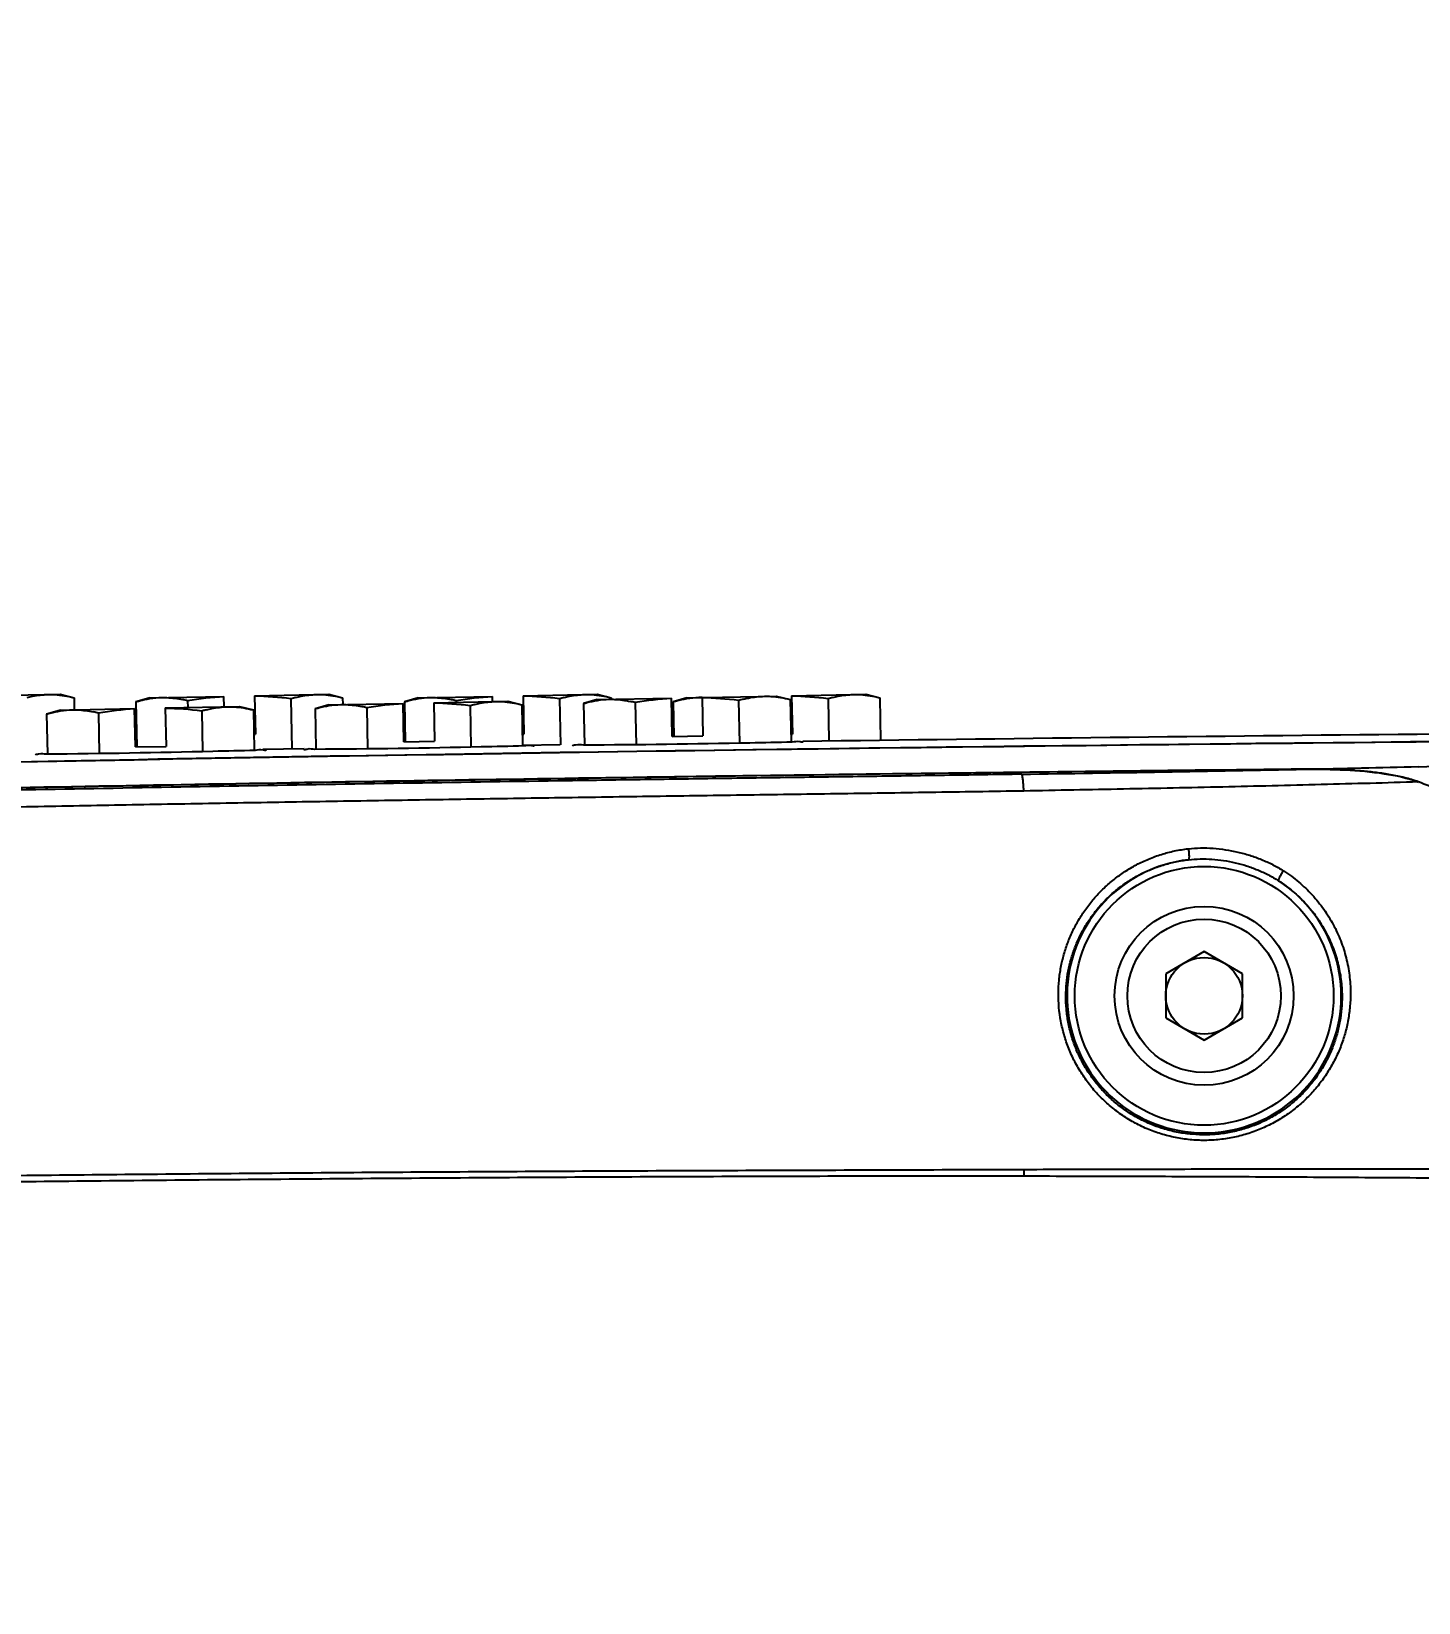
# Model space of a CAD drawing. Header units: millimetres. Extents: x 5828 to 6704, y 123 to 421.
# Drawn here: x 6534.804 to 6537.515, y 367.794 to 370.867 of the extents above; entities that cross this region are included whole.
import ezdxf

# ---------------------------------------------------------------- set-up
doc = ezdxf.new("R2010")
doc.units = ezdxf.units.MM
for name, color, linetype in [('外形图', 7, 'Continuous'), ('尺寸标注', 7, 'Continuous'), ('运动范围', 7, 'Continuous')]:
    doc.layers.add(name, color=color, linetype=linetype)
doc.styles.add('微软雅黑', font='msyh.ttc', dxfattribs={"height": 1.5})
doc.dimstyles.new('尺寸标注_1_20比例', dxfattribs={"dimtxt": 1.5, "dimasz": 1.25, "dimexe": 0.5, "dimexo": 0.4, "dimgap": 0.5, "dimtad": 1, "dimdec": 1, "dimlfac": 20, "dimdsep": 46, "dimtxsty": '微软雅黑', "dimcen": 0.09, "dimadec": 0, "dimazin": 0, "dimtp": 0.01, "dimtm": 0.01, "dimtfac": 1, "dimtdec": 1, "dimtofl": 0, "dimtmove": 0, "dimatfit": 3, "dimfxl": 1, "dimtolj": 1, "dimarcsym": 0})

# ---------------------------------------------------------------- blocks, each defined once
blk = doc.blocks.new('*D1144')
at = {"layer": 'Defpoints', "color": 0}
for p in [(6557.7962, 395.6702), (6487.6476, 286.2413), (6537.9972, 286.2413)]:
    blk.add_point(p, dxfattribs=at)
at = {"layer": '尺寸标注', "color": 0, "lineweight": -2}
for p, q in [((6557.3962, 395.6702), (6487.1476, 395.6702)), ((6487.6476, 394.4202), (6487.6476, 287.4913)), ((6537.5972, 286.2413), (6487.1476, 286.2413))]:
    blk.add_line(p, q, dxfattribs=at)
at = {"layer": '尺寸标注', "color": 0}
for points in [[(6487.856, 394.4202), (6487.4393, 394.4202), (6487.6476, 395.6702)], [(6487.4393, 287.4913), (6487.856, 287.4913), (6487.6476, 286.2413)]]:
    blk.add_solid(points, dxfattribs=at)
at = {"layer": '尺寸标注', "color": 0, "insert": (6486.376, 340.9558), "char_height": 1.5, "attachment_point": 5, "rotation": 90, "style": '微软雅黑'}
blk.add_mtext('\\A1;\\A1;{\\fAlibaba PuHuiTi 3.0 55 Regular|b0|i0|c134|p18;2188.6}', dxfattribs=at)

msp = doc.modelspace()

# ---------------------------------------------------------------- linework, layer by layer
at = {"layer": '外形图', "linetype": 'ByBlock'}
for p, q in [((6534.7148, 369.5673), (6534.8598, 369.5701)), ((6534.8598, 369.5701), (6534.887, 369.5634)), ((6534.887, 369.5634), (6534.8874, 369.5398)), ((6535.0348, 369.5633), (6535.0079, 369.5555)), ((6535.0079, 369.5555), (6535.0096, 369.4672)), ((6535.0348, 369.5633), (6535.1798, 369.5661)), ((6535.1089, 369.5575), (6535.1092, 369.5441)), ((6535.1802, 369.5455), (6535.1798, 369.5661)), ((6535.2398, 369.5673), (6535.3848, 369.5701)), ((6535.2398, 369.5673), (6535.2413, 369.4923)), ((6535.311, 369.5614), (6535.3129, 369.4627)), ((6535.3848, 369.5701), (6535.412, 369.5634)), ((6535.3851, 369.5495), (6535.53, 369.5524)), ((6535.412, 369.5634), (6535.4122, 369.5501)), ((6535.5315, 369.4774), (6535.53, 369.5524)), ((6535.5598, 369.5633), (6535.5329, 369.5555)), ((6535.5329, 369.5555), (6535.5344, 369.4774)), ((6535.5598, 369.5633), (6535.7048, 369.5661)), ((6535.59, 369.5536), (6535.735, 369.5564)), ((6535.59, 369.5536), (6535.5915, 369.4786)), ((6535.6339, 369.5575), (6535.634, 369.5544)), ((6535.705, 369.5558), (6535.7048, 369.5661)), ((6535.735, 369.5564), (6535.7622, 369.5497)), ((6535.7648, 369.5673), (6535.9098, 369.5701)), ((6535.7648, 369.5673), (6535.7663, 369.4923)), ((6535.836, 369.5614), (6535.8377, 369.4711)), ((6535.9099, 369.5598), (6535.8829, 369.552)), ((6535.8829, 369.552), (6535.8845, 369.4716)), ((6535.9098, 369.5701), (6535.937, 369.5634)), ((6535.9099, 369.5598), (6536.0548, 369.5627)), ((6535.937, 369.5634), (6535.937, 369.5604)), ((6535.984, 369.554), (6535.9856, 369.4715)), ((6536.0563, 369.4877), (6536.0548, 369.5627)), ((6536.0848, 369.5633), (6536.0579, 369.5555)), ((6536.0579, 369.5555), (6536.0592, 369.4877)), ((6536.0848, 369.5633), (6536.2598, 369.5667)), ((6536.1148, 369.5638), (6536.1163, 369.4889)), ((6536.186, 369.558), (6536.1876, 369.4744)), ((6536.2598, 369.5667), (6536.287, 369.56)), ((6536.287, 369.56), (6536.2886, 369.4774)), ((6536.2898, 369.5673), (6536.4348, 369.5701)), ((6536.2898, 369.5673), (6536.2913, 369.4923)), ((6536.361, 369.5614), (6536.3626, 369.4784)), ((6536.4348, 369.5701), (6536.462, 369.5634)), ((6536.462, 369.5634), (6536.4636, 369.4796)), ((6534.8603, 369.5392), (6534.8333, 369.5315)), ((6534.8333, 369.5315), (6534.8349, 369.4539)), ((6534.8603, 369.5392), (6535.0052, 369.5421)), ((6534.9344, 369.5334), (6534.9359, 369.4542)), ((6535.0067, 369.4671), (6535.0052, 369.5421)), ((6535.0652, 369.5433), (6535.2102, 369.5461)), ((6535.0652, 369.5433), (6535.0667, 369.4683)), ((6535.1364, 369.5374), (6535.138, 369.4579)), ((6535.2102, 369.5461), (6535.2374, 369.5394)), ((6535.2374, 369.5394), (6535.2389, 369.4612)), ((6535.3851, 369.5495), (6535.3581, 369.5417)), ((6535.3581, 369.5417), (6535.3597, 369.4633)), ((6535.4592, 369.5437), (6535.4607, 369.4634)), ((6535.6612, 369.5477), (6535.6628, 369.4666)), ((6535.7622, 369.5497), (6535.7638, 369.4698)), ((6535.2383, 369.4922), (6535.2413, 369.4923)), ((6535.7633, 369.4922), (6535.7663, 369.4923)), ((6536.2883, 369.4922), (6536.2913, 369.4923)), ((6535.0067, 369.4671), (6535.0667, 369.4683)), ((6535.3367, 369.4631), (6535.2561, 369.4618)), ((6535.5315, 369.4774), (6535.5915, 369.4786)), ((6535.8372, 369.4711), (6535.7639, 369.47)), ((6536.0563, 369.4877), (6536.1163, 369.4889)), ((6537.0962, 369.0669), (6537.0212, 369.0236)), ((6537.1712, 369.0236), (6537.0962, 369.0669)), ((6537.0212, 369.0236), (6537.0212, 368.937)), ((6537.1712, 368.937), (6537.1712, 369.0236)), ((6537.0212, 368.937), (6537.0962, 368.8937)), ((6537.0962, 368.8937), (6537.1712, 368.937)), ((6536.7437, 368.6409), (6536.7437, 368.6281))]:
    msp.add_line(p, q, dxfattribs=at)
for radius in [0.253, 0.175, 0.15, 0.075]:
    msp.add_circle((6537.0962, 368.9803), radius, dxfattribs=at)
for centre, radius, start, end in [((6535.0474, 369.3082), 0.2567, 76.1299, 78.3057), ((6535.3822, 369.3148), 0.2567, 103.9417, 106.1175), ((6535.5724, 369.3082), 0.2567, 76.1299, 78.3057), ((6535.9072, 369.3148), 0.2567, 103.9417, 106.1175), ((6535.9224, 369.3048), 0.2567, 76.1299, 78.3057), ((6536.1115, 369.4002), 0.1636, 88.8183, 91.1203), ((6536.2573, 369.3114), 0.2567, 103.9417, 106.1175), ((6536.4322, 369.3148), 0.2567, 103.9417, 106.1175), ((6534.8728, 369.2842), 0.2567, 76.1299, 78.3057), ((6535.2077, 369.2908), 0.2567, 103.9417, 106.1175), ((6535.3976, 369.2945), 0.2567, 76.1299, 78.3057), ((6535.7325, 369.3011), 0.2567, 103.9417, 106.1175), ((6541.2585, -6.6537), 376.1641, 90.387527, 90.753518), ((6540.4864, 70.6097), 298.8821, 90.340702, 91.26835), ((6539.8152, 105.4638), 264.0221, 90.806353, 91.06661), ((6541.1698, 2.8572), 366.6376, 90.389001, 90.792374), ((6539.1223, 142.895), 226.5844, 91.067621, 91.328098), ((6535.7128, 445.5509), 76.1436, 271.189354, 271.356248), ((6536.4534, 415.8636), 46.4472, 271.30968, 271.95386), ((6540.6035, 49.6464), 319.7943, 90.593093, 90.813232), ((6535.0428, 480.3172), 110.9164, 270.876576, 271.162571), ((6537.0962, 368.9803), 0.268, 96.573, 57.1382)]:
    msp.add_arc(centre, radius, start, end, dxfattribs=at)
for points, knots in [([(6534.7954, 369.5639), (6534.7988, 369.5648), (6534.8122, 369.5678), (6534.826, 369.5695), (6534.8363, 369.5697)], [0, 0, 0, 0, 0.252323, 1, 1, 1, 1]), ([(6534.8363, 369.5697), (6534.8406, 369.5697), (6534.8576, 369.5694), (6534.8745, 369.5665), (6534.887, 369.5634)], [0, 0, 0, 0, 0.247971, 1, 1, 1, 1]), ([(6535.0079, 369.5555), (6535.0102, 369.5561), (6535.0191, 369.5586), (6535.0282, 369.5606), (6535.0351, 369.5616)], [0, 0, 0, 0, 0.251884, 1, 1, 1, 1]), ([(6535.0583, 369.5637), (6535.0617, 369.5638), (6535.0755, 369.5636), (6535.0893, 369.5617), (6535.0994, 369.5596)], [0, 0, 0, 0, 0.248578, 1, 1, 1, 1]), ([(6535.3204, 369.5639), (6535.3238, 369.5648), (6535.3372, 369.5678), (6535.351, 369.5695), (6535.3613, 369.5697)], [0, 0, 0, 0, 0.252323, 1, 1, 1, 1]), ([(6535.3613, 369.5697), (6535.3656, 369.5697), (6535.3826, 369.5694), (6535.3995, 369.5665), (6535.412, 369.5634)], [0, 0, 0, 0, 0.247971, 1, 1, 1, 1]), ([(6535.5329, 369.5555), (6535.5352, 369.5561), (6535.5441, 369.5586), (6535.5532, 369.5606), (6535.5601, 369.5616)], [0, 0, 0, 0, 0.251884, 1, 1, 1, 1]), ([(6535.5833, 369.5637), (6535.5867, 369.5638), (6535.6005, 369.5636), (6535.6143, 369.5617), (6535.6244, 369.5596)], [0, 0, 0, 0, 0.248578, 1, 1, 1, 1]), ([(6535.6706, 369.5502), (6535.674, 369.5511), (6535.6874, 369.5541), (6535.7012, 369.5557), (6535.7116, 369.5559)], [0, 0, 0, 0, 0.252323, 1, 1, 1, 1]), ([(6535.7116, 369.5559), (6535.7158, 369.556), (6535.7328, 369.5557), (6535.7498, 369.5527), (6535.7622, 369.5497)], [0, 0, 0, 0, 0.247971, 1, 1, 1, 1]), ([(6535.8454, 369.5639), (6535.8488, 369.5648), (6535.8622, 369.5678), (6535.876, 369.5695), (6535.8863, 369.5697)], [0, 0, 0, 0, 0.252323, 1, 1, 1, 1]), ([(6535.8829, 369.552), (6535.8852, 369.5527), (6535.8941, 369.5552), (6535.9032, 369.5571), (6535.9101, 369.5582)], [0, 0, 0, 0, 0.251884, 1, 1, 1, 1]), ([(6535.8863, 369.5697), (6535.8906, 369.5697), (6535.9076, 369.5694), (6535.9245, 369.5665), (6535.937, 369.5634)], [0, 0, 0, 0, 0.247971, 1, 1, 1, 1]), ([(6535.9333, 369.5603), (6535.9367, 369.5604), (6535.9505, 369.5602), (6535.9643, 369.5583), (6535.9745, 369.5562)], [0, 0, 0, 0, 0.248578, 1, 1, 1, 1]), ([(6536.0579, 369.5555), (6536.0602, 369.5561), (6536.0691, 369.5586), (6536.0782, 369.5606), (6536.0851, 369.5616)], [0, 0, 0, 0, 0.251884, 1, 1, 1, 1]), ([(6536.1954, 369.5605), (6536.1988, 369.5614), (6536.2122, 369.5644), (6536.226, 369.566), (6536.2364, 369.5662)], [0, 0, 0, 0, 0.252323, 1, 1, 1, 1]), ([(6536.2364, 369.5662), (6536.2406, 369.5663), (6536.2576, 369.566), (6536.2746, 369.563), (6536.287, 369.56)], [0, 0, 0, 0, 0.247971, 1, 1, 1, 1]), ([(6536.3704, 369.5639), (6536.3738, 369.5648), (6536.3872, 369.5678), (6536.401, 369.5695), (6536.4113, 369.5697)], [0, 0, 0, 0, 0.252323, 1, 1, 1, 1]), ([(6536.4113, 369.5697), (6536.4156, 369.5697), (6536.4326, 369.5694), (6536.4495, 369.5665), (6536.462, 369.5634)], [0, 0, 0, 0, 0.247971, 1, 1, 1, 1]), ([(6534.8333, 369.5315), (6534.8356, 369.5321), (6534.8445, 369.5346), (6534.8536, 369.5365), (6534.8605, 369.5376)], [0, 0, 0, 0, 0.251884, 1, 1, 1, 1]), ([(6534.8837, 369.5397), (6534.8871, 369.5398), (6534.9009, 369.5396), (6534.9147, 369.5377), (6534.9249, 369.5356)], [0, 0, 0, 0, 0.248578, 1, 1, 1, 1]), ([(6535.1458, 369.5399), (6535.1492, 369.5408), (6535.1626, 369.5438), (6535.1764, 369.5454), (6535.1868, 369.5456)], [0, 0, 0, 0, 0.252323, 1, 1, 1, 1]), ([(6535.1868, 369.5456), (6535.191, 369.5457), (6535.208, 369.5454), (6535.225, 369.5425), (6535.2374, 369.5394)], [0, 0, 0, 0, 0.247971, 1, 1, 1, 1]), ([(6535.3581, 369.5417), (6535.3604, 369.5424), (6535.3693, 369.5449), (6535.3784, 369.5468), (6535.3853, 369.5479)], [0, 0, 0, 0, 0.251884, 1, 1, 1, 1]), ([(6535.4085, 369.55), (6535.4119, 369.5501), (6535.4257, 369.5499), (6535.4395, 369.548), (6535.4497, 369.5459)], [0, 0, 0, 0, 0.248578, 1, 1, 1, 1]), ([(6535.2409, 369.4604), (6535.2133, 369.4596), (6535.0774, 369.4564), (6534.9414, 369.4536), (6534.833, 369.453)], [0, 0, 0, 0, 0.202924, 1, 1, 1, 1]), ([(6535.2617, 369.4613), (6535.2617, 369.4595), (6535.2504, 369.4631), (6535.2461, 369.4606), (6535.2409, 369.4604)], [0, 0, 0, 0, 0.253388, 1, 1, 1, 1]), ([(6535.3579, 369.4624), (6535.3526, 369.4624), (6535.3481, 369.4648), (6535.3367, 369.4608), (6535.3367, 369.4626)], [0, 0, 0, 0, 0.746524, 1, 1, 1, 1]), ([(6535.7659, 369.469), (6535.7383, 369.4682), (6535.6023, 369.4653), (6535.4663, 369.4628), (6535.3579, 369.4624)], [0, 0, 0, 0, 0.202959, 1, 1, 1, 1]), ([(6535.7866, 369.4698), (6535.7866, 369.4681), (6535.7753, 369.4717), (6535.771, 369.4691), (6535.7659, 369.469)], [0, 0, 0, 0, 0.253378, 1, 1, 1, 1]), ([(6535.8827, 369.4707), (6535.8775, 369.4707), (6535.873, 369.4732), (6535.8616, 369.4692), (6535.8616, 369.4709)], [0, 0, 0, 0, 0.746518, 1, 1, 1, 1]), ([(6536.2908, 369.4765), (6536.2632, 369.4758), (6536.1272, 369.4731), (6535.9912, 369.4709), (6535.8827, 369.4707)], [0, 0, 0, 0, 0.203021, 1, 1, 1, 1]), ([(6536.3116, 369.4773), (6536.3116, 369.4756), (6536.3003, 369.4792), (6536.296, 369.4767), (6536.2908, 369.4765)], [0, 0, 0, 0, 0.25337, 1, 1, 1, 1]), ([(6534.833, 369.453), (6534.8277, 369.453), (6534.8232, 369.4554), (6534.8118, 369.4513), (6534.8117, 369.4531)], [0, 0, 0, 0, 0.746533, 1, 1, 1, 1]), ([(6536.2603, 364.2992), (6535.7358, 364.3064), (6534.6869, 364.3234), (6533.1138, 364.3595), (6531.8032, 364.4001), (6530.7549, 364.4401), (6529.9689, 364.474), (6529.183, 364.5122), (6528.3975, 364.5553), (6527.743, 364.5937), (6527.2197, 364.6304), (6526.8268, 364.6498), (6526.4374, 364.7181), (6525.9472, 364.9084), (6525.408, 365.3031), (6524.9696, 365.9729), (6524.7919, 366.7539), (6524.8988, 367.5478), (6525.276, 368.2549), (6525.8761, 368.7837), (6526.5012, 369.0271), (6527.0244, 369.0704), (6527.4169, 369.0933), (6527.8095, 369.1203), (6528.333, 369.1514), (6528.9877, 369.1881), (6529.7734, 369.2274), (6530.5594, 369.2624), (6531.6076, 369.3037), (6532.9182, 369.3457), (6534.4913, 369.3833), (6535.5402, 369.4011), (6536.0646, 369.4086)], [0, 0, 0, 0, 0.062547, 0.125094, 0.187642, 0.218915, 0.250189, 0.281463, 0.312736, 0.34401, 0.359646, 0.375288, 0.390909, 0.40654, 0.437679, 0.468836, 0.500009, 0.531187, 0.562362, 0.593532, 0.624708, 0.640342, 0.655997, 0.671626, 0.687262, 0.718537, 0.749811, 0.781085, 0.812358, 0.874905, 0.937453, 1, 1, 1, 1]), ([(6537.2932, 369.4237), (6537.0074, 369.4207), (6536.4358, 369.414), (6535.5783, 369.4017), (6534.7209, 369.3866), (6533.8636, 369.3683), (6533.1492, 369.3503), (6532.5777, 369.3339), (6532.1492, 369.3206), (6531.7206, 369.3063), (6531.2922, 369.2909), (6530.8637, 369.2744), (6530.4353, 369.2567), (6530.0069, 369.2378), (6529.5787, 369.2176), (6529.2218, 369.1997), (6528.9364, 369.1847), (6528.7223, 369.1731), (6528.5082, 369.1611), (6528.2942, 369.1488), (6528.0802, 369.1362), (6527.9019, 369.1253), (6527.7592, 369.1164), (6527.6522, 369.1097), (6527.5453, 369.1029), (6527.4383, 369.0959), (6527.3313, 369.0889), (6527.2422, 369.083), (6527.1709, 369.0782), (6527.1174, 369.0746), (6527.0729, 369.0715), (6527.0372, 369.069), (6527.0105, 369.0672), (6526.9838, 369.0654), (6526.957, 369.0636), (6526.9303, 369.0618), (6526.8946, 369.0592), (6526.8501, 369.0557), (6526.8057, 369.0513), (6526.7702, 369.0472), (6526.7348, 369.0425), (6526.6906, 369.0358), (6526.6378, 369.0265), (6526.5677, 369.0124), (6526.4808, 368.9917), (6526.3779, 368.9618), (6526.2765, 368.9269), (6526.1769, 368.8871), (6526.0794, 368.8425), (6525.9841, 368.7933), (6525.8913, 368.7395), (6525.8013, 368.6813), (6525.7142, 368.6187), (6525.6302, 368.552), (6525.5496, 368.4813), (6525.4725, 368.4068), (6525.3991, 368.3287), (6525.3295, 368.247), (6525.2641, 368.1621), (6525.2028, 368.0742), (6525.1458, 367.9833), (6525.0933, 367.8898), (6525.0454, 367.7939), (6525.0022, 367.6957), (6524.9639, 367.5955), (6524.9305, 367.4936), (6524.9021, 367.3903), (6524.8709, 367.2508), (6524.8498, 367.1092), (6524.8391, 366.9666), (6524.8353, 366.8237), (6524.8437, 366.645), (6524.8694, 366.468), (6524.9001, 366.3284), (6524.9282, 366.2249), (6524.9612, 366.1228), (6524.9991, 366.0226), (6525.0419, 365.9242), (6525.0894, 365.8281), (6525.1416, 365.7344), (6525.1982, 365.6433), (6525.2591, 365.5551), (6525.3243, 365.47), (6525.3935, 365.3881), (6525.4666, 365.3096), (6525.5435, 365.2348), (6525.6239, 365.1639), (6525.7076, 365.0969), (6525.7944, 365.034), (6525.8843, 364.9754), (6525.9768, 364.9213), (6526.0719, 364.8717), (6526.1692, 364.8267), (6526.2687, 364.7866), (6526.3699, 364.7513), (6526.4728, 364.721), (6526.577, 364.6957), (6526.6823, 364.6755), (6526.7707, 364.6628), (6526.8418, 364.6556), (6526.8863, 364.6519), (6526.922, 364.6493), (6526.9487, 364.6475), (6526.9755, 364.6457), (6527.0111, 364.6433), (6527.0557, 364.6402), (6527.1091, 364.6366), (6527.1626, 364.6329), (6527.2339, 364.6281), (6527.323, 364.6222), (6527.43, 364.6152), (6527.537, 364.6082), (6527.6439, 364.6014), (6527.7509, 364.5946), (6527.8936, 364.5857), (6528.0719, 364.5749), (6528.2859, 364.5622), (6528.4999, 364.5499), (6528.714, 364.5379), (6528.928, 364.5263), (6529.2135, 364.5113), (6529.5703, 364.4934), (6529.9986, 364.4732), (6530.427, 364.4542), (6530.8554, 364.4365), (6531.2838, 364.4199), (6531.7123, 364.4045), (6532.1409, 364.3902), (6532.5694, 364.3769), (6533.1409, 364.3605), (6533.8553, 364.3424), (6534.7126, 364.3241), (6535.57, 364.309), (6536.4274, 364.2966), (6536.9991, 364.29), (6537.2849, 364.287)], [0, 0, 0, 0, 0.031251, 0.062501, 0.093752, 0.125002, 0.156253, 0.171878, 0.187503, 0.203128, 0.218754, 0.234379, 0.250004, 0.265629, 0.281255, 0.29688, 0.304692, 0.312505, 0.320318, 0.32813, 0.335943, 0.343756, 0.347662, 0.351568, 0.355475, 0.359381, 0.363287, 0.367194, 0.369147, 0.3711, 0.373053, 0.37403, 0.375006, 0.375983, 0.376959, 0.377936, 0.378912, 0.380866, 0.382819, 0.383795, 0.384772, 0.386725, 0.388678, 0.390631, 0.394537, 0.398443, 0.402349, 0.406256, 0.410162, 0.414068, 0.417974, 0.42188, 0.425786, 0.429693, 0.433599, 0.437505, 0.441411, 0.445317, 0.449224, 0.45313, 0.457036, 0.460942, 0.464848, 0.468754, 0.472661, 0.476567, 0.480473, 0.484379, 0.492189, 0.496095, 0.500002, 0.507812, 0.515622, 0.519528, 0.523434, 0.52734, 0.531246, 0.535153, 0.539059, 0.542965, 0.546871, 0.550777, 0.554683, 0.55859, 0.562496, 0.566402, 0.570308, 0.574214, 0.57812, 0.582027, 0.585933, 0.589839, 0.593745, 0.597651, 0.601557, 0.605463, 0.609369, 0.613275, 0.617181, 0.619134, 0.621088, 0.622064, 0.623041, 0.624017, 0.624994, 0.626947, 0.6289, 0.630853, 0.632806, 0.636713, 0.640619, 0.644525, 0.648432, 0.652338, 0.656244, 0.664057, 0.67187, 0.679682, 0.687495, 0.695308, 0.70312, 0.718745, 0.734371, 0.749996, 0.765621, 0.781246, 0.796872, 0.812497, 0.828122, 0.843747, 0.874998, 0.906248, 0.937499, 0.968749, 1, 1, 1, 1]), ([(6536.7397, 369.4138), (6536.6893, 369.413), (6536.5887, 369.4115), (6536.4376, 369.4093), (6536.2864, 369.4072), (6536.1352, 369.4051), (6535.984, 369.4029), (6535.7824, 369.4), (6535.5304, 369.396), (6535.228, 369.3909), (6534.8248, 369.3837), (6534.3208, 369.3737), (6533.7161, 369.3601), (6533.1114, 369.3447), (6532.5067, 369.3275), (6531.9021, 369.3082), (6531.2976, 369.2868), (6530.6932, 369.2632), (6530.1896, 369.2415), (6529.7867, 369.2229), (6529.4846, 369.2084), (6529.1826, 369.1931), (6528.8805, 369.1772), (6528.5785, 369.1606), (6528.2766, 369.1433), (6527.9747, 369.1253), (6527.6728, 369.1066), (6527.371, 369.0872), (6527.1698, 369.0737), (6527.0692, 369.0667)], [0, 0, 0, 0, 0.015597, 0.031213, 0.046837, 0.062463, 0.078088, 0.093714, 0.124965, 0.156216, 0.187468, 0.24997, 0.312473, 0.374975, 0.437477, 0.49998, 0.562482, 0.624985, 0.687487, 0.718739, 0.74999, 0.781241, 0.812492, 0.843744, 0.874995, 0.906246, 0.937497, 0.968749, 1, 1, 1, 1]), ([(6536.7437, 369.3809), (6536.7436, 369.3832), (6536.7434, 369.3875), (6536.743, 369.3937), (6536.7425, 369.3992), (6536.742, 369.4039), (6536.7415, 369.4073), (6536.7411, 369.4095), (6536.7409, 369.4109), (6536.7406, 369.412), (6536.7403, 369.4128), (6536.74, 369.4134), (6536.7398, 369.4137), (6536.7397, 369.4138)], [0, 0, 0, 0, 0.204248, 0.391146, 0.557464, 0.700342, 0.817378, 0.865604, 0.906726, 0.940633, 0.967303, 0.986886, 1, 1, 1, 1]), ([(6537.5153, 369.3986), (6537.4837, 369.3977), (6537.4203, 369.3959), (6537.325, 369.3934), (6537.229, 369.391), (6537.1325, 369.3887), (6537.0357, 369.3866), (6536.9385, 369.3846), (6536.8412, 369.3827), (6536.7762, 369.3815), (6536.7437, 369.3809)], [0, 0, 0, 0, 0.122782, 0.246464, 0.370893, 0.495957, 0.621511, 0.747426, 0.873612, 1, 1, 1, 1]), ([(6537.5151, 369.3987), (6537.5107, 369.4003), (6537.5018, 369.4033), (6537.4883, 369.407), (6537.4746, 369.4101), (6537.4563, 369.4137), (6537.4332, 369.4171), (6537.4053, 369.42), (6537.3773, 369.422), (6537.34, 369.4236), (6537.3119, 369.4238), (6537.2932, 369.4237)], [0, 0, 0, 0, 0.062501, 0.125004, 0.187506, 0.25001, 0.375006, 0.500006, 0.625007, 0.750008, 1, 1, 1, 1]), ([(6538.1973, 369.111), (6538.1692, 369.1237), (6538.1269, 369.1427), (6538.0705, 369.1677), (6538.0282, 369.1863), (6537.9857, 369.2048), (6537.9291, 369.2293), (6537.8582, 369.2597), (6537.7729, 369.2957), (6537.6874, 369.3311), (6537.6015, 369.3656), (6537.544, 369.3878), (6537.5151, 369.3987)], [0, 0, 0, 0, 0.125, 0.1875, 0.25, 0.3125, 0.375, 0.5, 0.625, 0.75, 0.875, 1, 1, 1, 1]), ([(6536.7437, 369.3809), (6536.6826, 369.3799), (6536.591, 369.3785), (6536.4687, 369.3767), (6536.3464, 369.3749), (6536.224, 369.3732), (6536.1017, 369.3714), (6536.0099, 369.3701), (6535.9181, 369.3687), (6535.7958, 369.3669), (6535.6428, 369.3645), (6535.4593, 369.3616), (6535.2757, 369.3585), (6535.0922, 369.3553), (6534.9087, 369.352), (6534.7251, 369.3485), (6534.4804, 369.3436), (6534.1745, 369.3372), (6533.6852, 369.3262), (6533.0735, 369.3108), (6532.3395, 369.2895), (6531.6057, 369.2651), (6531.1165, 369.2468), (6530.872, 369.237)], [0, 0, 0, 0, 0.031203, 0.046821, 0.062443, 0.093694, 0.10932, 0.124946, 0.140572, 0.156198, 0.18745, 0.218702, 0.249954, 0.281206, 0.312458, 0.34371, 0.374962, 0.437466, 0.499969, 0.624977, 0.749985, 0.874992, 1, 1, 1, 1]), ([(6536.8113, 368.9853), (6536.8114, 368.9939), (6536.8123, 369.011), (6536.8159, 369.0364), (6536.8218, 369.0614), (6536.8298, 369.0856), (6536.84, 369.1091), (6536.8522, 369.1316), (6536.8664, 369.1529), (6536.8825, 369.173), (6536.9004, 369.1915), (6536.92, 369.2085), (6536.9411, 369.2237), (6536.9637, 369.2371), (6536.9876, 369.2483), (6537.0126, 369.2574), (6537.0385, 369.2642), (6537.0562, 369.267), (6537.0652, 369.268)], [0, 0, 0, 0, 0.061913, 0.123641, 0.185234, 0.246744, 0.308231, 0.369756, 0.431383, 0.493179, 0.555206, 0.617526, 0.680195, 0.743262, 0.806764, 0.870723, 0.935142, 1, 1, 1, 1]), ([(6536.8258, 368.9803), (6536.8259, 368.9883), (6536.8267, 369.0045), (6536.8301, 369.0284), (6536.8356, 369.0519), (6536.8432, 369.0748), (6536.8528, 369.0969), (6536.8643, 369.118), (6536.8777, 369.1381), (6536.8929, 369.157), (6536.9098, 369.1745), (6536.9282, 369.1905), (6536.9482, 369.2048), (6536.9696, 369.2174), (6536.9921, 369.228), (6537.0158, 369.2365), (6537.0403, 369.2429), (6537.0571, 369.2456), (6537.0655, 369.2465)], [0, 0, 0, 0, 0.061849, 0.123493, 0.184988, 0.246393, 0.307773, 0.369195, 0.43073, 0.49245, 0.554425, 0.616724, 0.679408, 0.742534, 0.806141, 0.870256, 0.934883, 1, 1, 1, 1]), ([(6537.0652, 369.268), (6537.0732, 369.269), (6537.0894, 369.27), (6537.1137, 369.2693), (6537.1379, 369.2665), (6537.162, 369.2619), (6537.1855, 369.2555), (6537.2085, 369.2472), (6537.2307, 369.2372), (6537.2448, 369.2291), (6537.2515, 369.2248)], [0, 0, 0, 0, 0.124328, 0.249246, 0.374535, 0.500008, 0.625491, 0.750803, 0.875732, 1, 1, 1, 1]), ([(6537.0652, 369.268), (6537.0654, 369.2669), (6537.0658, 369.2645), (6537.0662, 369.2609), (6537.0665, 369.2573), (6537.0667, 369.2544), (6537.0667, 369.2523), (6537.0666, 369.2509), (6537.0665, 369.2497), (6537.0664, 369.2486), (6537.0663, 369.2478), (6537.0661, 369.2472), (6537.0659, 369.2469), (6537.0658, 369.2467), (6537.0656, 369.2465), (6537.0655, 369.2465)], [0, 0, 0, 0, 0.162153, 0.3323, 0.500155, 0.655583, 0.72569, 0.789312, 0.845539, 0.89361, 0.932964, 0.963333, 0.975224, 0.985086, 1, 1, 1, 1]), ([(6537.0655, 369.2465), (6537.0808, 369.2482), (6537.1039, 369.2487), (6537.1344, 369.2454), (6537.1571, 369.241), (6537.1793, 369.2349), (6537.201, 369.2269), (6537.2219, 369.2172), (6537.2352, 369.2095), (6537.2416, 369.2054)], [0, 0, 0, 0, 0.249606, 0.374721, 0.499885, 0.625051, 0.750169, 0.875178, 1, 1, 1, 1]), ([(6537.2515, 369.2248), (6537.2508, 369.2238), (6537.2494, 369.2219), (6537.2474, 369.2188), (6537.2455, 369.2157), (6537.2441, 369.2131), (6537.2431, 369.2112), (6537.2425, 369.2099), (6537.2421, 369.2088), (6537.2417, 369.2078), (6537.2415, 369.2069), (6537.2414, 369.2063), (6537.2414, 369.2059), (6537.2414, 369.2056), (6537.2415, 369.2055), (6537.2416, 369.2054)], [0, 0, 0, 0, 0.160678, 0.330011, 0.497602, 0.653174, 0.72346, 0.787309, 0.843797, 0.892152, 0.931811, 0.962515, 0.974598, 0.984664, 1, 1, 1, 1]), ([(6537.2515, 369.2248), (6537.2619, 369.2181), (6537.2816, 369.2036), (6537.3079, 369.1783), (6537.3306, 369.1503), (6537.3493, 369.12), (6537.3639, 369.088), (6537.3745, 369.0548), (6537.3809, 369.0207), (6537.3824, 368.9977), (6537.3824, 368.9863)], [0, 0, 0, 0, 0.130037, 0.258496, 0.385264, 0.510404, 0.634118, 0.75671, 0.878541, 1, 1, 1, 1]), ([(6537.2416, 369.2054), (6537.2514, 369.1991), (6537.2701, 369.1853), (6537.2951, 369.1614), (6537.3165, 369.1349), (6537.3343, 369.1063), (6537.3482, 369.0762), (6537.3582, 369.0448), (6537.3643, 369.0128), (6537.3658, 368.9911), (6537.3659, 368.9803)], [0, 0, 0, 0, 0.130548, 0.259347, 0.386283, 0.511429, 0.635015, 0.757371, 0.878893, 1, 1, 1, 1]), ([(6537.3824, 368.9863), (6537.3825, 368.9774), (6537.3817, 368.9595), (6537.3781, 368.933), (6537.3721, 368.9068), (6537.3635, 368.8811), (6537.3526, 368.8563), (6537.3392, 368.8324), (6537.3235, 368.8097), (6537.3055, 368.7884), (6537.2854, 368.7689), (6537.2633, 368.7512), (6537.2394, 368.7357), (6537.2139, 368.7226), (6537.1871, 368.712), (6537.1592, 368.7042), (6537.1306, 368.6992), (6537.1015, 368.6972), (6537.0724, 368.6981), (6537.0435, 368.702), (6537.0152, 368.7089), (6536.9877, 368.7185), (6536.9615, 368.7309), (6536.9367, 368.7459), (6536.9137, 368.7632), (6536.8926, 368.7826), (6536.8737, 368.804), (6536.8571, 368.827), (6536.8429, 368.8514), (6536.8312, 368.8769), (6536.8222, 368.9034), (6536.8136, 368.9393), (6536.8112, 368.967), (6536.8113, 368.9853)], [0, 0, 0, 0, 0.029607, 0.059271, 0.08904, 0.11896, 0.149069, 0.179395, 0.209962, 0.24078, 0.271853, 0.303172, 0.334722, 0.366478, 0.398413, 0.430491, 0.462677, 0.494936, 0.527231, 0.559529, 0.5918, 0.624014, 0.656147, 0.688175, 0.72008, 0.751844, 0.783454, 0.8149, 0.846175, 0.877279, 0.908211, 0.938979, 1, 1, 1, 1]), ([(6537.3659, 368.9803), (6537.366, 368.9719), (6537.3653, 368.9552), (6537.362, 368.9302), (6537.3564, 368.9056), (6537.3484, 368.8814), (6537.3381, 368.858), (6537.3256, 368.8355), (6537.3108, 368.8141), (6537.2939, 368.794), (6537.2749, 368.7756), (6537.254, 368.7589), (6537.2314, 368.7443), (6537.2073, 368.7319), (6537.1818, 368.7219), (6537.1554, 368.7146), (6537.1283, 368.7099), (6537.1008, 368.708), (6537.0731, 368.709), (6537.0458, 368.7127), (6537.0189, 368.7192), (6536.9929, 368.7284), (6536.9681, 368.7401), (6536.9446, 368.7543), (6536.9228, 368.7707), (6536.9029, 368.789), (6536.885, 368.8092), (6536.8692, 368.831), (6536.8558, 368.854), (6536.8447, 368.8781), (6536.8362, 368.903), (6536.8301, 368.9285), (6536.8265, 368.9543), (6536.8258, 368.9716), (6536.8258, 368.9803)], [0, 0, 0, 0, 0.029443, 0.058946, 0.088563, 0.118342, 0.148327, 0.178551, 0.209038, 0.239803, 0.270849, 0.302169, 0.333746, 0.365554, 0.397558, 0.429723, 0.462009, 0.494374, 0.526779, 0.559188, 0.591565, 0.62388, 0.656103, 0.688211, 0.720181, 0.751995, 0.783639, 0.815101, 0.846374, 0.877457, 0.908352, 0.939064, 0.969608, 1, 1, 1, 1]), ([(6528.5661, 368.4642), (6528.9066, 368.4787), (6529.5877, 368.5059), (6530.6096, 368.5413), (6531.6317, 368.5713), (6532.4836, 368.5918), (6533.1651, 368.6055), (6533.6763, 368.6145), (6534.1875, 368.6222), (6534.6135, 368.6274), (6534.9543, 368.631), (6535.21, 368.6333), (6535.4656, 368.6353), (6535.8064, 368.6375), (6536.2324, 368.6393), (6536.5733, 368.6403), (6536.7437, 368.6409)], [0, 0, 0, 0, 0.125, 0.25, 0.375, 0.5, 0.5625, 0.625, 0.6875, 0.75, 0.78125, 0.8125, 0.84375, 0.875, 0.9375, 1, 1, 1, 1]), ([(6536.7437, 368.6409), (6536.8108, 368.6411), (6536.9114, 368.6413), (6537.0456, 368.6416), (6537.1462, 368.6418), (6537.2468, 368.6419), (6537.3474, 368.642), (6537.4479, 368.6421), (6537.5483, 368.6422), (6537.6486, 368.6421), (6537.7488, 368.6421), (6537.8489, 368.6419), (6537.9487, 368.6417), (6538.0483, 368.6414), (6538.1475, 368.6411), (6538.2464, 368.6407), (6538.3122, 368.6404), (6538.345, 368.6402)], [0, 0, 0, 0, 0.125704, 0.188551, 0.251388, 0.31421, 0.377008, 0.439772, 0.502491, 0.565149, 0.627728, 0.690207, 0.752557, 0.81475, 0.876749, 0.938516, 1, 1, 1, 1]), ([(6528.5745, 368.4479), (6528.9146, 368.4627), (6529.5951, 368.4903), (6530.6159, 368.5265), (6531.6369, 368.5573), (6532.4879, 368.5785), (6533.1687, 368.5926), (6533.6794, 368.6019), (6534.1901, 368.6098), (6534.7008, 368.6164), (6535.2115, 368.6216), (6535.7222, 368.6254), (6536.2329, 368.6279), (6536.5734, 368.6284), (6536.7437, 368.6281)], [0, 0, 0, 0, 0.125, 0.25, 0.375, 0.5, 0.5625, 0.625, 0.6875, 0.75, 0.8125, 0.875, 0.9375, 1, 1, 1, 1]), ([(6536.7437, 368.6281), (6536.8108, 368.6279), (6536.9451, 368.6276), (6537.1464, 368.6269), (6537.3476, 368.6258), (6537.5152, 368.6246), (6537.6491, 368.6236), (6537.7493, 368.6227), (6537.8494, 368.6218), (6537.9494, 368.6209), (6538.049, 368.62), (6538.1484, 368.619), (6538.2474, 368.6179), (6538.3133, 368.6172), (6538.3461, 368.6168)], [0, 0, 0, 0, 0.125663, 0.251308, 0.376896, 0.50236, 0.565014, 0.627593, 0.690077, 0.752439, 0.814649, 0.876673, 0.938473, 1, 1, 1, 1])]:
    msp.add_open_spline(points, degree=3, knots=knots, dxfattribs=at)
for points in [[(6535.0351, 369.5616), (6535.0427, 369.5628), (6535.0505, 369.5636), (6535.0583, 369.5637)], [(6535.1798, 369.5654), (6535.1561, 369.5639), (6535.1324, 369.5611), (6535.1089, 369.5575)], [(6535.311, 369.5614), (6535.2873, 369.5641), (6535.2636, 369.566), (6535.2398, 369.5666)], [(6535.5301, 369.5517), (6535.5063, 369.5502), (6535.4827, 369.5474), (6535.4592, 369.5437)], [(6535.5601, 369.5616), (6535.5677, 369.5628), (6535.5755, 369.5636), (6535.5833, 369.5637)], [(6535.6612, 369.5477), (6535.6376, 369.5504), (6535.6138, 369.5523), (6535.59, 369.5529)], [(6535.7048, 369.5654), (6535.6811, 369.5639), (6535.6574, 369.5611), (6535.6339, 369.5575)], [(6535.836, 369.5614), (6535.8123, 369.5641), (6535.7886, 369.566), (6535.7648, 369.5666)], [(6535.9101, 369.5582), (6535.9178, 369.5594), (6535.9255, 369.5601), (6535.9333, 369.5603)], [(6536.0549, 369.562), (6536.0311, 369.5604), (6536.0075, 369.5576), (6535.984, 369.554)], [(6536.0851, 369.5616), (6536.0927, 369.5628), (6536.1005, 369.5636), (6536.1083, 369.5637)], [(6536.186, 369.558), (6536.1624, 369.5607), (6536.1386, 369.5626), (6536.1148, 369.5632)], [(6536.361, 369.5614), (6536.3373, 369.5641), (6536.3136, 369.566), (6536.2898, 369.5666)], [(6534.8605, 369.5376), (6534.8682, 369.5388), (6534.8759, 369.5395), (6534.8837, 369.5397)], [(6535.0053, 369.5414), (6534.9815, 369.5399), (6534.9579, 369.5371), (6534.9344, 369.5334)], [(6535.1364, 369.5374), (6535.1128, 369.5401), (6535.089, 369.542), (6535.0652, 369.5426)], [(6535.3853, 369.5479), (6535.393, 369.5491), (6535.4007, 369.5498), (6535.4085, 369.55)], [(6537.2933, 369.4237), (6537.3195, 369.4239), (6537.3457, 369.4235), (6537.3719, 369.4222)], [(6537.3719, 369.4222), (6537.3974, 369.4209), (6537.4228, 369.4186), (6537.448, 369.4148)], [(6537.448, 369.4148), (6537.4709, 369.4114), (6537.4939, 369.4067), (6537.5156, 369.3985)]]:
    msp.add_open_spline(points, degree=3, dxfattribs=at)
at = {"layer": '运动范围'}
msp.add_arc((6557.7962, 336.8553), 58.815, 350, 225, dxfattribs=at)

# ---------------------------------------------------------------- dimensions: what is measured, and where the dimension line sits
at = {"layer": '尺寸标注'}
dim = msp.add_linear_dim(base=(6487.6476, 286.2413), p1=(6557.7962, 395.6702), p2=(6537.9972, 286.2413), angle=90, text='\\A1;{\\fAlibaba PuHuiTi 3.0 55 Regular|b0|i0|c134|p18;2188.6}', dimstyle='尺寸标注_1_20比例', dxfattribs=at)
dim.commit()
dim.dimension.update_dxf_attribs({"geometry": '*D1144', "text_midpoint": (6487.6476, 340.9558), "dimtype": 160})

doc.saveas('drawing.dxf')
